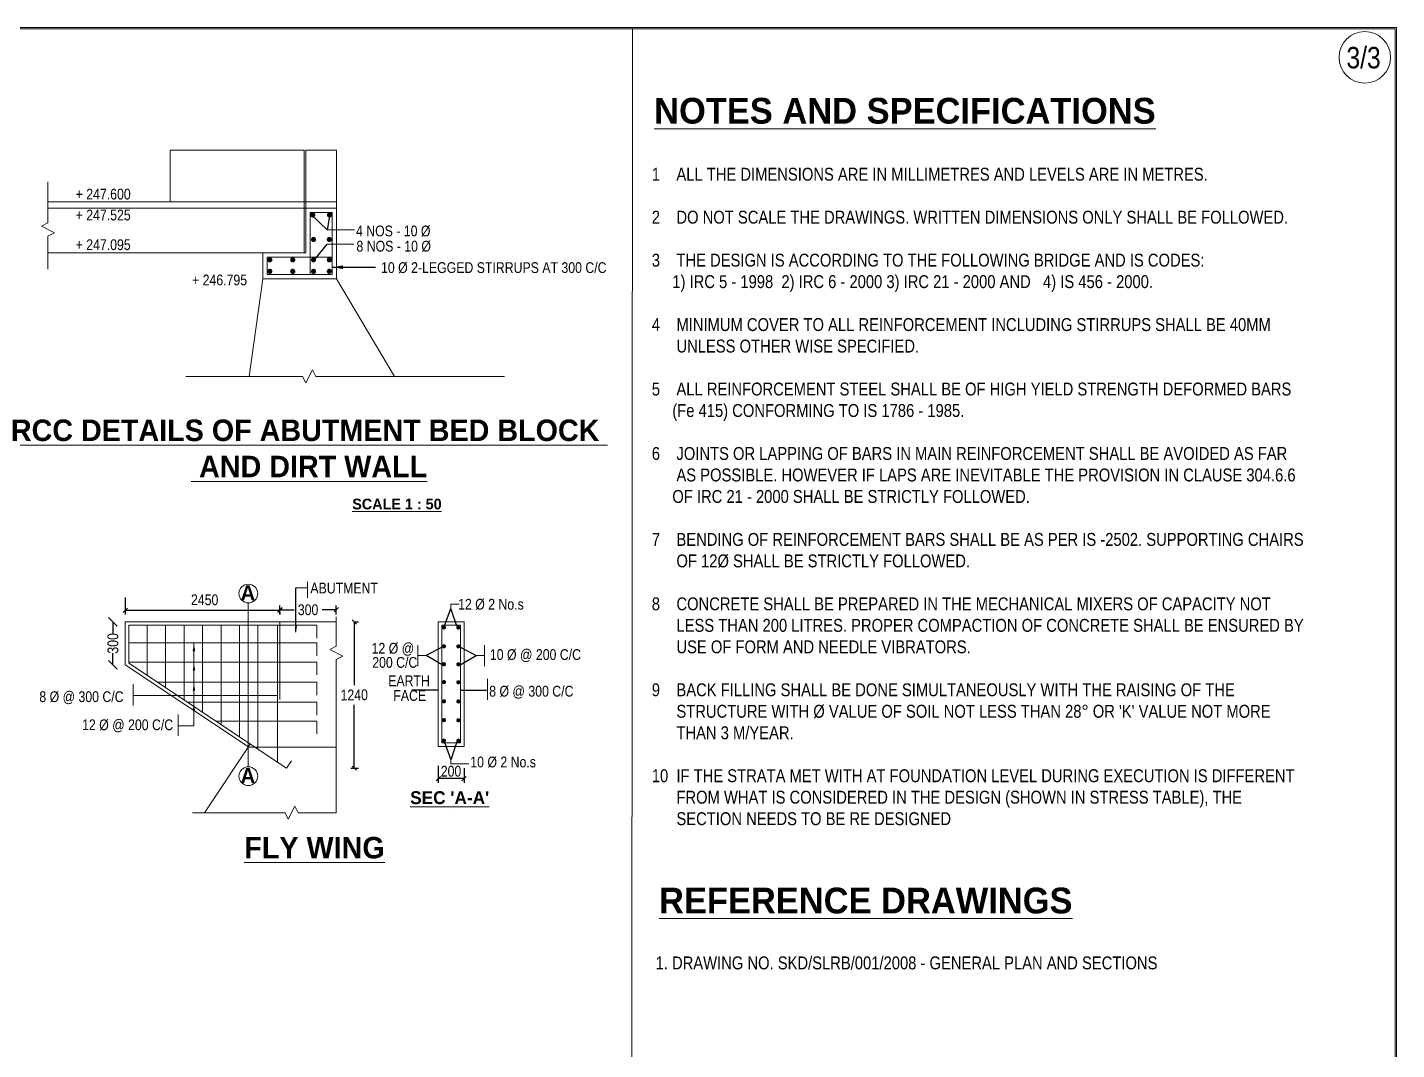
# Model space of a CAD drawing. Header units: millimetres. Extents: x 524317 to 595079, y -152202 to -104609.
# Drawn here: x 563194 to 595079, y -128406 to -104609 of the extents above; entities that cross this region are included whole.
import ezdxf
from ezdxf.enums import TextEntityAlignment as Align

# ---------------------------------------------------------------- set-up
doc = ezdxf.new("R2010")
doc.units = ezdxf.units.MM
doc.header["$LTSCALE"] = 300
doc.header["$MEASUREMENT"] = 0
doc.layers.add('MAIN', color=7, linetype='Continuous')
doc.styles.add('ARIAL NARROW', font='ARIALN.TTF', dxfattribs={"height": 250})
doc.styles.add('arn', font='ARIALN.TTF')
doc.styles.add('CITYBLUEPR', font='cityb___.ttf')
doc.dimstyles.get("Standard").update_dxf_attribs({"dimtxt": 200, "dimasz": 200, "dimexe": 0.18, "dimexo": 0.0625, "dimgap": 0.09, "dimtad": 0, "dimdec": 0, "dimzin": 0, "dimdsep": 46, "dimtxsty": 'ARIAL NARROW', "dimcen": 0.0851, "dimdle": 0.1, "dimse1": 1, "dimse2": 1, "dimadec": 0, "dimazin": 0, "dimtfac": 1, "dimtdec": 0, "dimtofl": 0, "dimtmove": 0, "dimatfit": 3, "dimfxl": 1, "dimtolj": 1, "dimtzin": 0, "dimarcsym": 0})
doc.dimstyles.new('STANDARD$0', dxfattribs={"dimscale": 88.888889, "dimtxt": 0.02, "dimasz": 0.02, "dimexe": 0.05, "dimexo": 0.1, "dimgap": 0.002, "dimtad": 2, "dimdec": 0, "dimzin": 1, "dimdsep": 46, "dimtxsty": 'Standard', "dimcen": 0.09, "dimadec": 0, "dimazin": 0, "dimtfac": 1, "dimtdec": 4, "dimtofl": 0, "dimtmove": 0, "dimatfit": 3, "dimfxl": 1, "dimtolj": 1, "dimtzin": 1, "dimarcsym": 0})
doc.dimstyles.new('STANDARD$7', dxfattribs={"dimtxt": 2, "dimasz": 2, "dimexe": 1.25, "dimexo": 0.625, "dimtad": 1, "dimdec": 0, "dimlfac": 0.5, "dimdsep": 46, "dimtxsty": 'ARIAL NARROW', "dimcen": 2.5, "dimdle": 0.1, "dimse1": 1, "dimse2": 1, "dimadec": 0, "dimazin": 0, "dimtfac": 1, "dimtdec": 0, "dimtmove": 0, "dimatfit": 3, "dimfxl": 1, "dimtolj": 1, "dimtzin": 0, "dimarcsym": 0})

# ---------------------------------------------------------------- blocks, each defined once
blk = doc.blocks.new('_Oblique')
at = {"color": 0, "linetype": 'ByBlock', "lineweight": -2}
blk.add_line((-0.5, -0.5), (0.5, 0.5), dxfattribs=at)
blk = doc.blocks.new('*D12')
at = {"layer": 'Defpoints', "color": 0, "lineweight": 9, "transparency": 16777216}
for p in [(572761, -121699), (573361, -121756), (572761, -122096)]:
    blk.add_point(p, dxfattribs=at)
at = {"layer": 'MAIN', "color": 0, "lineweight": -2, "transparency": 16777216}
for p, q in [((572761, -121799), (572761, -122196)), ((573361, -122096), (572761, -122096)), ((573361, -121856), (573361, -122196))]:
    blk.add_line(p, q, dxfattribs=at)
at = {"layer": 'MAIN', "color": 0, "lineweight": -2, "transparency": 16777216, "xscale": 100, "yscale": 100, "zscale": 100, "rotation": 180}
blk.add_blockref('_Oblique', (572761, -122096), dxfattribs=at)
at = {"layer": 'MAIN', "color": 0, "lineweight": -2, "transparency": 16777216, "xscale": 100, "yscale": 100, "zscale": 100}
blk.add_blockref('_Oblique', (573361, -122096), dxfattribs=at)
at = {"layer": 'MAIN', "color": 0, "lineweight": 9, "transparency": 16777216, "insert": (573059, -121926), "char_height": 250, "attachment_point": 5, "style": 'ARIAL NARROW'}
blk.add_mtext('\\A1;200', dxfattribs=at)
blk = doc.blocks.new('*D13')
at = {"layer": 'Defpoints', "color": 0, "lineweight": 9, "transparency": 16777216}
for p in [(564838, -118449), (565186, -118449), (564838, -119449)]:
    blk.add_point(p, dxfattribs=at)
at = {"layer": 'MAIN', "color": 0, "lineweight": -2, "transparency": 16777216}
for p, q in [((565186, -118448), (565186, -118722)), ((565186, -119449), (565186, -119175))]:
    blk.add_line(p, q, dxfattribs=at)
at = {"layer": 'MAIN', "color": 0, "lineweight": -2, "transparency": 16777216, "xscale": 200, "yscale": 200, "zscale": 200}
for p, rotation in [((565186, -118449), 90), ((565186, -119449), 270)]:
    blk.add_blockref('_Oblique', p, dxfattribs=dict(at, rotation=rotation))
at = {"layer": 'MAIN', "color": 0, "lineweight": 9, "transparency": 16777216, "insert": (565186, -118949), "char_height": 250, "attachment_point": 5, "rotation": 90, "style": 'ARIAL NARROW'}
blk.add_mtext('\\A1;300', dxfattribs=at)
blk = doc.blocks.new('*D14')
at = {"layer": 'Defpoints', "color": 0, "lineweight": 9, "transparency": 16777216}
for p in [(565473, -117781), (565473, -118180), (569073, -118122)]:
    blk.add_point(p, dxfattribs=at)
at = {"layer": 'MAIN', "color": 0, "lineweight": -2, "transparency": 16777216}
for p, q in [((565473, -117881), (565473, -118280)), ((569073, -118180), (565473, -118180)), ((569073, -118222), (569073, -118280))]:
    blk.add_line(p, q, dxfattribs=at)
at = {"layer": 'MAIN', "color": 0, "lineweight": -2, "transparency": 16777216, "xscale": 100, "yscale": 100, "zscale": 100, "rotation": 180}
blk.add_blockref('_Oblique', (565473, -118180), dxfattribs=at)
at = {"layer": 'MAIN', "color": 0, "lineweight": -2, "transparency": 16777216, "xscale": 100, "yscale": 100, "zscale": 100}
blk.add_blockref('_Oblique', (569073, -118180), dxfattribs=at)
at = {"layer": 'MAIN', "color": 0, "lineweight": 9, "transparency": 16777216, "insert": (567322, -117936), "char_height": 250, "attachment_point": 5, "style": 'ARIAL NARROW'}
blk.add_mtext('\\A1;2450', dxfattribs=at)
blk = doc.blocks.new('*D15')
at = {"layer": 'Defpoints', "color": 0, "lineweight": 9, "transparency": 16777216}
for p in [(570387, -118167), (569073, -118377), (570387, -118377)]:
    blk.add_point(p, dxfattribs=at)
at = {"layer": 'MAIN', "color": 0, "lineweight": -2, "transparency": 16777216}
for p, q in [((569073, -118277), (569073, -118067)), ((569073, -118167), (569404, -118167)), ((570387, -118167), (570056, -118167)), ((570387, -118277), (570387, -118067))]:
    blk.add_line(p, q, dxfattribs=at)
at = {"layer": 'MAIN', "color": 0, "lineweight": -2, "transparency": 16777216, "xscale": 100, "yscale": 100, "zscale": 100, "rotation": 180}
blk.add_blockref('_Oblique', (569073, -118167), dxfattribs=at)
at = {"layer": 'MAIN', "color": 0, "lineweight": -2, "transparency": 16777216, "xscale": 100, "yscale": 100, "zscale": 100}
blk.add_blockref('_Oblique', (570387, -118167), dxfattribs=at)
at = {"layer": 'MAIN', "color": 0, "lineweight": 9, "transparency": 16777216, "insert": (569730, -118167), "char_height": 250, "attachment_point": 5, "style": 'ARIAL NARROW'}
blk.add_mtext('\\A1;300', dxfattribs=at)
blk = doc.blocks.new('*D16')
at = {"layer": 'Defpoints', "color": 0, "lineweight": 9, "transparency": 16777216}
for p in [(570692, -118449), (570804, -118449), (570624, -121854)]:
    blk.add_point(p, dxfattribs=at)
at = {"layer": 'MAIN', "color": 0, "lineweight": -2, "transparency": 16777216}
for p, q in [((570792, -118449), (570904, -118449)), ((570804, -118449), (570804, -119924)), ((570804, -121854), (570804, -120379)), ((570724, -121854), (570904, -121854))]:
    blk.add_line(p, q, dxfattribs=at)
at = {"layer": 'MAIN', "color": 0, "lineweight": -2, "transparency": 16777216, "xscale": 100, "yscale": 100, "zscale": 100}
for p, rotation in [((570804, -118449), 90), ((570804, -121854), 270)]:
    blk.add_blockref('_Oblique', p, dxfattribs=dict(at, rotation=rotation))
at = {"layer": 'MAIN', "color": 0, "lineweight": 9, "transparency": 16777216, "insert": (570804, -120151), "char_height": 250, "attachment_point": 5, "rotation": 1, "style": 'ARIAL NARROW'}
blk.add_mtext('\\A1;1240', dxfattribs=at)

msp = doc.modelspace()

# ---------------------------------------------------------------- linework, layer by layer
at = {"color": 0, "linetype": 'ByBlock', "lineweight": 9}
for points in [[(524316.8, -104609.5), (595078.7, -104609.5), (595078.7, -152201.6), (524316.8, -152201.6)], [(524346.8, -104639.5), (595048.7, -104639.5), (595048.7, -152171.6), (524346.8, -152171.6)]]:
    msp.add_lwpolyline(points, close=True, dxfattribs=at)
at = {"layer": 'MAIN', "color": 0, "lineweight": 9}
for p, q in [((524346.8, -104639.5), (595048.7, -104639.5)), ((577281.4, -104639.5), (577254.4, -152171.6)), ((595048.7, -104639.5), (595048.7, -152171.6)), ((569638, -108670), (569638, -107470.6)), ((569678, -108670), (569678, -107470.6)), ((569678, -107470.6), (570390, -107470.6)), ((570190.1, -107470.6), (570390, -107470.6)), ((570390, -108670), (570390, -107470.6)), ((570390, -108670), (570390, -107970.3)), ((563671, -109160.8), (563671, -108205.2)), ((563681, -108670), (564680.5, -108670)), ((570390, -108670), (564680.5, -108670)), ((569638, -109859.4), (569638, -108670)), ((569678, -109859.4), (569678, -108670)), ((570390, -110459.1), (570390, -108670)), ((570390, -110459.1), (570390, -108670)), ((563681, -108819.9), (564680.5, -108819.9)), ((570390, -108819.9), (564680.5, -108819.9)), ((569778, -108920.4), (569778.5, -108919.9)), ((569778, -110359.1), (569778, -108920.4)), ((570289.5, -108919.9), (569778.5, -108919.9)), ((570289.5, -108919.9), (570290, -108920.4)), ((570290, -110358.6), (570290, -108920.4)), ((563519.3, -109238.1), (563671, -109160.8)), ((563822.6, -109392.6), (563519.3, -109238.1)), ((570170.4, -109322.9), (570809.9, -109322.9)), ((563822.6, -109392.8), (563670.9, -109470)), ((563670.9, -109470), (563670.9, -110240.9)), ((570173.9, -109653.3), (570792.9, -109653.3)), ((568678.5, -109859.4), (563681, -109859.4)), ((568678.5, -110459.1), (568678.5, -109859.4)), ((569678, -109859.4), (568678.5, -109859.4)), ((568779, -109959.4), (568778.5, -109959.9)), ((568778.5, -110358.6), (568778.5, -109959.9)), ((570290, -109959.4), (568779, -109959.4)), ((568354.3, -112733.8), (568679.2, -110459.1)), ((570390, -110459.1), (568678.5, -110459.1)), ((568779, -110359.1), (568778.5, -110358.6)), ((570289.5, -110359.1), (568779, -110359.1)), ((570289.5, -110359.1), (570290, -110358.6)), ((571744.8, -112733.9), (570390.7, -110459.1)), ((569597.8, -112733.8), (566885.4, -112733.8)), ((569675, -112885.5), (569597.8, -112733.8)), ((569675.2, -112885.5), (569829.7, -112582.3)), ((569829.7, -112582.3), (569907, -112733.9)), ((569907, -112733.9), (574300.4, -112733.9)), ((569446.3, -117655.8), (569716.5, -117655.8)), ((569716.5, -117514.7), (569716.5, -117887.4)), ((568337.1, -121807.9), (568337.1, -118006.6)), ((573053.4, -118037.5), (573053.9, -118037)), ((573053.4, -118133.6), (573053.4, -118037.5)), ((573053.9, -118037), (573246.6, -118037)), ((565473, -119448), (565473, -118448.5)), ((565473, -118448.5), (569073, -118448.5)), ((565473, -118448.5), (569073, -118448.5)), ((565553, -118529), (565553.5, -118528.5)), ((565553, -119405.2), (565553, -118529)), ((565553.5, -118528.5), (569935.4, -118528.5)), ((565983, -119692.4), (565983, -118529)), ((566413, -119979), (566413, -118529)), ((566843, -120265.7), (566843, -118529)), ((567273, -120552.4), (567273, -118529)), ((567703, -120839), (567703, -118529)), ((568133, -121125.7), (568133, -118529)), ((568563, -121412.4), (568563, -118529)), ((569021.4, -121717.9), (569021.4, -118529)), ((569073, -120258.5), (569073, -118448.5)), ((569073, -118448.5), (570387.4, -118448.5)), ((569935.4, -118528.5), (569935.4, -118829.6)), ((570387.4, -118333.4), (570387.4, -119012.1)), ((572761.2, -118448.5), (572761.2, -121346.3)), ((572761.2, -118448.5), (573361.2, -118448.5)), ((572841.2, -118529), (572841.2, -121265.8)), ((572841.7, -118528.5), (573280.7, -118528.5)), ((573280.7, -118528.5), (573281.2, -118529)), ((573281.2, -118529), (573281.2, -121265.8)), ((573361.2, -118448.5), (573361.2, -121346.3)), ((565553.5, -118935.6), (569935.4, -118935.6)), ((567073, -118935.6), (567073, -120867.5)), ((569935.4, -118935.6), (569935.4, -119236.6)), ((570235.7, -119089.5), (570387.4, -119012.1)), ((570539.1, -119244.1), (570235.7, -119089.5)), ((570539.1, -119244.2), (570387.4, -119321.5)), ((572285.9, -119481.5), (572285.9, -118987.3)), ((572479.1, -119234.4), (572285.9, -119234.4)), ((573280.7, -118966.1), (573281.2, -118966.6)), ((573642.8, -119234.4), (573836, -119234.4)), ((573836, -119481.5), (573836, -118987.3)), ((565473, -119448), (565473.5, -119448.8)), ((568338.8, -121359), (565473.5, -119448.8)), ((565553, -119405.2), (565553.5, -119406)), ((565553.5, -119383.3), (569935.4, -119383.3)), ((569226.1, -121854.4), (565553.5, -119406)), ((569935.4, -119383.3), (569935.4, -119684.4)), ((570387.4, -119321.5), (570387.3, -122893.2)), ((573280.7, -119383.3), (573281.2, -119383.8)), ((566221.5, -119851.4), (569935.4, -119851.4)), ((569935.4, -119851.4), (569935.4, -120152.5)), ((573280.7, -119800.5), (573281.2, -119801)), ((573906.2, -120265.5), (573906.2, -119771.3)), ((565654.2, -120392.8), (565654.2, -119898.6)), ((566923.6, -120319.4), (569935.4, -120319.4)), ((569935.4, -120319.4), (569935.4, -120620.5)), ((573280.7, -120248.2), (573281.2, -120248.7)), ((566705.1, -121102), (566705.1, -120607.8)), ((567580, -120757), (569935.4, -120757)), ((569935.4, -120757), (569935.4, -121058.1)), ((573280.7, -120685.8), (573281.2, -120686.3)), ((567073, -120867.5), (566705.3, -120867.5)), ((568383.6, -121292.7), (567317.2, -122892.3)), ((568337.1, -121362.4), (570387.3, -121362.4)), ((568338.8, -121359), (568339.5, -121358.9)), ((572761.2, -121346.3), (573361.2, -121346.3)), ((572841.7, -121266.3), (573280.7, -121266.3)), ((573280.7, -121164), (573281.2, -121164.5)), ((573280.7, -121261.2), (573281.2, -121260.7)), ((569342, -121685.7), (569226.1, -121854.4)), ((573053.4, -121656.1), (573053.4, -121752.2)), ((573053.9, -121752.7), (573477, -121752.7)), ((569270.1, -123044.3), (569424.9, -122741)), ((569424.9, -122741), (569502.1, -122892.7)), ((569192.7, -122892.5), (567041.6, -122892.3)), ((569269.9, -123044.3), (569192.7, -122892.5)), ((570387.3, -122893.2), (569502.1, -122892.7)), ((573053.4, -122915.3), (573053.9, -122915.8))]:
    msp.add_line(p, q, dxfattribs=at)
msp.add_lwpolyline([(569638, -107470.6), (566516.5, -107470.6), (566516.5, -108670), (569638, -108670)], close=True, dxfattribs=at)
for points, const_width in [([(569808.6, -108976.4, -1), (569868.6, -108976.4, -1)], 60), ([(570200.6, -108976.4, -1), (570260.6, -108976.4, -1)], 60), ([(569827.1, -109547.4, -1), (569887.1, -109547.4, -1)], 60), ([(570195.1, -109547.4, -1), (570255.1, -109547.4, -1)], 60), ([(568808.6, -110020.4, -1), (568868.6, -110020.4, -1)], 60), ([(569342.6, -110020.4, -1), (569402.6, -110020.4, -1)], 60), ([(569827.1, -110020.4, -1), (569887.1, -110020.4, -1)], 60), ([(570195.1, -110020.4, -1), (570255.1, -110020.4, -1)], 60), ([(568808.6, -110288.4, -1), (568868.6, -110288.4, -1)], 60), ([(569342.6, -110288.4, -1), (569402.6, -110288.4, -1)], 60), ([(569827.1, -110288.4, -1), (569887.1, -110288.4, -1)], 60), ([(570195.1, -110288.4, -1), (570255.1, -110288.4, -1)], 60), ([(572870.4, -118578.9, 1), (572918.4, -118578.9, 1)], 48), ([(573205.1, -118581.4, 1), (573253.1, -118581.4, 1)], 48), ([(572870.4, -119016.4, 1), (572918.4, -119016.4, 1)], 48), ([(573205.1, -119018.9, 1), (573253.1, -119018.9, 1)], 48), ([(572870.4, -119433.6, 1), (572918.4, -119433.6, 1)], 48), ([(573205.1, -119436.1, 1), (573253.1, -119436.1, 1)], 48), ([(572870.4, -119850.8, 1), (572918.4, -119850.8, 1)], 48), ([(573205.1, -119853.3, 1), (573253.1, -119853.3, 1)], 48), ([(572870.4, -120298.6, 1), (572918.4, -120298.6, 1)], 48), ([(573205.1, -120301.1, 1), (573253.1, -120301.1, 1)], 48), ([(572870.4, -120736.1, 1), (572918.4, -120736.1, 1)], 48), ([(573205.1, -120738.6, 1), (573253.1, -120738.6, 1)], 48), ([(572870.4, -121214.4, 1), (572918.4, -121214.4, 1)], 48), ([(573205.1, -121216.9, 1), (573253.1, -121216.9, 1)], 48)]:
    msp.add_lwpolyline(points, format="xyb", close=True, dxfattribs=dict(at, const_width=const_width))
msp.add_lwpolyline([(569021.4, -120159.5), (565672, -120163)], dxfattribs=at)
for centre, radius in [((594337.2, -105306.8), 600), ((568338.5, -117788.8), 218.5), ((568338.5, -122039.6), 218.5)]:
    msp.add_circle(centre, radius, dxfattribs=at)
for points in [[(567042.9, -119132.3), (567073, -118957.5), (567101.2, -119132.7)], [(567042.9, -119580.1), (567073, -119405.2), (567101.2, -119580.4)], [(567042.9, -120048.2), (567073, -119873.3), (567101.2, -120048.5)], [(566741.3, -120145.8), (566841.3, -120162.3), (566741.3, -120179.1)], [(567171.3, -120145.8), (567271.3, -120162.3), (567171.3, -120179.1)], [(567601.3, -120145.8), (567701.3, -120162.3), (567601.3, -120179.1)], [(568031.3, -120145.8), (568131.3, -120162.3), (568031.3, -120179.1)], [(568461.3, -120145.8), (568561.3, -120162.3), (568461.3, -120179.1)], [(568919.6, -120145.8), (569019.6, -120162.3), (568919.6, -120179.1)], [(567042.9, -120516.2), (567073, -120341.4), (567101.2, -120516.6)]]:
    msp.add_solid(points, dxfattribs=at)

# ---------------------------------------------------------------- texts
for s, height, style, p in [('3/3', 500, 'ARIAL NARROW', (593911.3, -105564)), ('%%UNOTES AND SPECIFICATIONS', 600, 'CITYBLUEPR', (577788.6, -106850.1)), ('+ 247.600', 250, 'ARIAL NARROW', (564317.4, -108615.8)), ('+ 247.525', 250, 'ARIAL NARROW', (564317.4, -109102.3)), ('+ 247.095', 250, 'ARIAL NARROW', (564317.4, -109792.8)), ('+ 246.795', 250, 'ARIAL NARROW', (567028, -110614.3)), ('12 %%C 2 No.s', 250, 'ARIAL NARROW', (573223.7, -118163)), ('12 %%C @ ', 250, 'ARIAL NARROW', (571209.6, -119188.1)), ('10 %%C @ 200 C/C', 250, 'ARIAL NARROW', (573964, -119334.2)), ('200 C/C', 250, 'ARIAL NARROW', (571224.2, -119516.9)), ('EARTH', 250, 'ARIAL NARROW', (571595.4, -119945.6)), ('8 %%C @ 300 C/C', 250, 'ARIAL NARROW', (563472.1, -120314.5)), ('FACE', 250, 'ARIAL NARROW', (571715.2, -120287.5)), ('8 %%C @ 300 C/C', 250, 'ARIAL NARROW', (573948, -120187.1)), ('12 %%C @ 200 C/C', 250, 'ARIAL NARROW', (564467.7, -120969.1)), ('10 %%C 2 No.s', 250, 'ARIAL NARROW', (573507.8, -121835.4)), ('%%UREFERENCE DRAWINGS', 600, 'CITYBLUEPR', (577902.5, -125235.3)), ('1. DRAWING NO. SKD/SLRB/001/2008 - GENERAL PLAN AND SECTIONS', 300, 'ARIAL NARROW', (577822.6, -126537.2))]:
    msp.add_text(s, height=height, dxfattribs=dict(at, style=style)).set_placement(p)
at = {"layer": 'MAIN', "color": 0, "lineweight": 9, "style": 'CITYBLUEPR'}
for s, height, p in [('%%URCC DETAILS OF ABUTMENT BED BLOCK ', 500, (569754.4, -114238.4)), ('%%U AND DIRT WALL', 500, (569754.4, -115081.4)), ('%%USCALE 1 : 50', 250, (571799.2, -115829.8)), ('A', 350, (568328.8, -117949.8)), ('A', 350, (568328.8, -122200.6)), ("%%USEC 'A-A'", 300, (573027.4, -122690.5)), ('%%UFLY WING', 500, (569879.5, -123953.6))]:
    msp.add_text(s, height=height, dxfattribs=at).set_placement(p, align=Align.CENTER)
at = {"layer": 'MAIN', "color": 0, "lineweight": 9, "insert": (577734.5, -107877.2), "char_height": 300, "width": 16000, "attachment_point": 1, "style": 'arn'}
msp.add_mtext("\\pt12600;1    ALL THE DIMENSIONS ARE IN MILLIMETRES AND LEVELS ARE IN METRES.\\P\\ptz;\\P2    DO NOT SCALE THE DRAWINGS. WRITTEN DIMENSIONS ONLY SHALL BE FOLLOWED.\\P\\P3    THE DESIGN IS ACCORDING TO THE FOLLOWING BRIDGE AND IS CODES: \\P     1) IRC 5 - 1998  2) IRC 6 - 2000 3) IRC 21 - 2000 AND   4) IS 456 - 2000. \\P\\P4    MINIMUM COVER TO ALL REINFORCEMENT INCLUDING STIRRUPS SHALL BE 40MM    \\P      UNLESS OTHER WISE SPECIFIED.\\P\\P5    ALL REINFORCEMENT STEEL SHALL BE OF HIGH YIELD STRENGTH DEFORMED BARS\\P     (Fe 415) CONFORMING TO IS 1786 - 1985.\\P\\P6    JOINTS OR LAPPING OF BARS IN MAIN REINFORCEMENT SHALL BE AVOIDED AS FAR  \\P      AS POSSIBLE. HOWEVER IF LAPS ARE INEVITABLE THE PROVISION IN CLAUSE 304.6.6  \\P     OF IRC 21 - 2000 SHALL BE STRICTLY FOLLOWED.\\P\\P7    BENDING OF REINFORCEMENT BARS SHALL BE AS PER IS -2502. SUPPORTING CHAIRS  \\P      OF 12Ø SHALL BE STRICTLY FOLLOWED.\\P\\P8    CONCRETE SHALL BE PREPARED IN THE MECHANICAL MIXERS OF CAPACITY NOT  \\P      LESS THAN 200 LITRES. PROPER COMPACTION OF CONCRETE SHALL BE ENSURED BY  \\P      USE OF FORM AND NEEDLE VIBRATORS.\\P\\P9    BACK FILLING SHALL BE DONE SIMULTANEOUSLY WITH THE RAISING OF THE \\P      STRUCTURE WITH Ø VALUE OF SOIL NOT LESS THAN 28° OR 'K' VALUE NOT MORE \\P      THAN 3 M/YEAR.\\P\\P10  IF THE STRATA MET WITH AT FOUNDATION LEVEL DURING EXECUTION IS DIFFERENT \\P      FROM WHAT IS CONSIDERED IN THE DESIGN (SHOWN IN STRESS TABLE), THE \\P      SECTION NEEDS TO BE RE DESIGNED", dxfattribs=at)
at = {"layer": 'MAIN', "color": 0, "lineweight": 9, "char_height": 250, "style": 'ARIAL NARROW'}
for s, insert, attachment_point in [('4 NOS - 10 %%C', (570845.3, -109482.7), 7), ('8 NOS - 10 %%C', (570856.2, -109836.8), 7), ('10 %%C 2-LEGGED STIRRUPS AT 300 C/C', (571429.1, -110335.7), 7), ('ABUTMENT', (571358.1, -117662.5), 6)]:
    msp.add_mtext(s, dxfattribs=dict(at, insert=insert, attachment_point=attachment_point))

# ---------------------------------------------------------------- dimensions: what is measured, and where the dimension line sits
at = {"layer": 'MAIN', "color": 0, "lineweight": 9}
for base, p1, p2, text, picture, middle in [((565473, -118179.8), (569073, -118122.4), (565473, -117781.3), '2450', '*D14', (567321.6, -117935.7)), ((572761.2, -122095.9), (573361.2, -121755.6), (572761.2, -121698.8), '200', '*D12', (573059.2, -121926.1))]:
    dim = msp.add_linear_dim(base=base, p1=p1, p2=p2, text=text, dimstyle='STANDARD$0', override={"dimscale": 1, "dimtxt": 250, "dimasz": 100, "dimexe": 100, "dimexo": 100, "dimgap": 100, "dimtad": 0, "dimtoh": 1, "dimzin": 0, "dimtxsty": 'ARIAL NARROW', "dimblk1": 'Oblique', "dimblk2": 'Oblique', "dimsah": 1, "dimtmove": 2, "dimtzin": 0}, dxfattribs=at)
    dim.commit()
    dim.dimension.update_dxf_attribs({"geometry": picture, "text_midpoint": middle, "dimtype": 160})
dim = msp.add_linear_dim(base=(570387.4, -118167.1), p1=(569073, -118377.2), p2=(570387.4, -118377.2), text='300', dimstyle='STANDARD$0', override={"dimscale": 1, "dimtxt": 250, "dimasz": 100, "dimexe": 100, "dimexo": 100, "dimgap": 100, "dimtad": 0, "dimtoh": 1, "dimzin": 0, "dimtxsty": 'ARIAL NARROW', "dimblk1": 'Oblique', "dimblk2": 'Oblique', "dimsah": 1, "dimtmove": 2, "dimtzin": 0}, dxfattribs=at)
dim.commit()
dim.dimension.update_dxf_attribs({"geometry": '*D15', "text_midpoint": (569730.2, -118167.1)})
dim = msp.add_linear_dim(base=(565186, -118448.5), p1=(564838.1, -119448.8), p2=(564838.1, -118448.5), angle=90, text='300', dimstyle='Standard', override={"dimtxt": 250, "dimblk1": 'Oblique', "dimblk2": 'Oblique', "dimsah": 1}, dxfattribs=at)
dim.commit()
dim.dimension.update_dxf_attribs({"geometry": '*D13', "text_midpoint": (565186, -118948.7)})
dim = msp.add_linear_dim(base=(570804.5, -118448.5), p1=(570623.5, -121854.4), p2=(570692.2, -118448.5), angle=90, text='1240', dimstyle='STANDARD$0', override={"dimscale": 1, "dimtxt": 250, "dimasz": 100, "dimexe": 100, "dimexo": 100, "dimgap": 100, "dimtad": 0, "dimtoh": 1, "dimzin": 0, "dimtxsty": 'ARIAL NARROW', "dimblk1": 'Oblique', "dimblk2": 'Oblique', "dimsah": 1, "dimtzin": 0}, dxfattribs=at)
dim.commit()
dim.dimension.update_dxf_attribs({"geometry": '*D16', "text_midpoint": (570804.5, -120151.5), "text_rotation": 1})

# ---------------------------------------------------------------- leaders
for points, override in [([(569825.1, -108988.6), (570177, -109323.1)], {"dimtxt": 300, "dimasz": 100, "dimexe": 0.18, "dimexo": 0.0625, "dimgap": 0.09, "dimtad": 0, "dimtoh": 1, "dimlfac": 1, "dimzin": 0, "dimtxsty": 'arn', "dimcen": 0.09, "dimdle": 200, "dimtdec": 4, "dimtofl": 0}), ([(570230.6, -109006.4), (570177, -109323.1)], {"dimtxt": 300, "dimasz": 100, "dimexe": 0.18, "dimexo": 0.0625, "dimgap": 0.09, "dimtad": 0, "dimtoh": 1, "dimlfac": 1, "dimzin": 0, "dimtxsty": 'arn', "dimcen": 0.09, "dimdle": 200, "dimtdec": 4, "dimtofl": 0}), ([(569886.1, -110012.9), (570173.9, -109653.3)], {"dimtxt": 300, "dimasz": 100, "dimexe": 0.18, "dimexo": 0.0625, "dimgap": 0.09, "dimtad": 0, "dimtoh": 1, "dimlfac": 1, "dimzin": 0, "dimtxsty": 'arn', "dimcen": 0.09, "dimdle": 200, "dimtdec": 4, "dimtofl": 0}), ([(570289.9, -110191.4), (571303.5, -110191.4)], {"dimtxt": 300, "dimasz": 250, "dimexe": 0.18, "dimexo": 0.0625, "dimgap": 0.09, "dimtad": 0, "dimtoh": 1, "dimlfac": 1, "dimzin": 0, "dimtxsty": 'arn', "dimcen": 0.09, "dimdle": 200, "dimtdec": 4, "dimtofl": 0}), ([(569448.7, -118691.6), (569446.3, -117655.8)], {"dimtxt": 200, "dimasz": 175, "dimexe": 0.18, "dimexo": 0.0625, "dimgap": 0.09, "dimtad": 0, "dimtoh": 1, "dimlfac": 1, "dimzin": 0, "dimcen": 0.09, "dimtdec": 4, "dimtofl": 0}), ([(572908.9, -118542.9), (573053.4, -118133.6)], {"dimtxt": 250, "dimasz": 100, "dimexe": 100, "dimexo": 100, "dimgap": 100, "dimtad": 0, "dimtoh": 1, "dimlfac": 1, "dimzin": 0, "dimtxsty": 'ARIAL NARROW', "dimcen": 0.09, "dimtdec": 4, "dimtofl": 0}), ([(573190.5, -118545.3), (573053.4, -118133.6)], {"dimtxt": 250, "dimasz": 100, "dimexe": 100, "dimexo": 100, "dimgap": 100, "dimtad": 0, "dimtoh": 1, "dimlfac": 1, "dimzin": 0, "dimtxsty": 'ARIAL NARROW', "dimcen": 0.09, "dimtdec": 4, "dimtofl": 0}), ([(572888.5, -119016.7), (572479.1, -119234.4)], {"dimtxt": 250, "dimasz": 100, "dimexe": 100, "dimexo": 100, "dimgap": 100, "dimtad": 0, "dimtoh": 1, "dimlfac": 1, "dimzin": 0, "dimtxsty": 'ARIAL NARROW', "dimcen": 0.09, "dimtdec": 4, "dimtofl": 0}), ([(572850.6, -119452.1), (572479.1, -119234.4)], {"dimtxt": 250, "dimasz": 100, "dimexe": 100, "dimexo": 100, "dimgap": 100, "dimtad": 0, "dimtoh": 1, "dimlfac": 1, "dimzin": 0, "dimtxsty": 'ARIAL NARROW', "dimcen": 0.09, "dimtdec": 4, "dimtofl": 0}), ([(573233.5, -119016.7), (573642.8, -119234.4)], {"dimtxt": 250, "dimasz": 100, "dimexe": 100, "dimexo": 100, "dimgap": 100, "dimtad": 0, "dimtoh": 1, "dimlfac": 1, "dimzin": 0, "dimtxsty": 'ARIAL NARROW', "dimcen": 0.09, "dimtdec": 4, "dimtofl": 0}), ([(573271.4, -119452.1), (573642.8, -119234.4)], {"dimtxt": 250, "dimasz": 100, "dimexe": 100, "dimexo": 100, "dimgap": 100, "dimtad": 0, "dimtoh": 1, "dimlfac": 1, "dimzin": 0, "dimtxsty": 'ARIAL NARROW', "dimcen": 0.09, "dimtdec": 4, "dimtofl": 0}), ([(572756.8, -120035), (572145, -120035.6)], {"dimtxt": 250, "dimasz": 100, "dimexe": 100, "dimexo": 100, "dimgap": 100, "dimtad": 0, "dimtoh": 1, "dimlfac": 1, "dimzin": 0, "dimtxsty": 'ARIAL NARROW', "dimcen": 0.09, "dimtdec": 4, "dimtofl": 0}), ([(573276.6, -120035), (573888.4, -120035.6)], {"dimtxt": 250, "dimasz": 100, "dimexe": 100, "dimexo": 100, "dimgap": 100, "dimtad": 0, "dimtoh": 1, "dimlfac": 1, "dimzin": 0, "dimtxsty": 'ARIAL NARROW', "dimcen": 0.09, "dimtdec": 4, "dimtofl": 0}), ([(572908.9, -121246.8), (573053.4, -121656.1)], {"dimtxt": 250, "dimasz": 100, "dimexe": 100, "dimexo": 100, "dimgap": 100, "dimtad": 0, "dimtoh": 1, "dimlfac": 1, "dimzin": 0, "dimtxsty": 'ARIAL NARROW', "dimcen": 0.09, "dimtdec": 4, "dimtofl": 0}), ([(573190.5, -121244.4), (573053.4, -121656.1)], {"dimtxt": 250, "dimasz": 100, "dimexe": 100, "dimexo": 100, "dimgap": 100, "dimtad": 0, "dimtoh": 1, "dimlfac": 1, "dimzin": 0, "dimtxsty": 'ARIAL NARROW', "dimcen": 0.09, "dimtdec": 4, "dimtofl": 0})]:
    msp.add_leader(points, dimstyle='STANDARD$7', override=override, dxfattribs=at)

doc.saveas('drawing.dxf')
